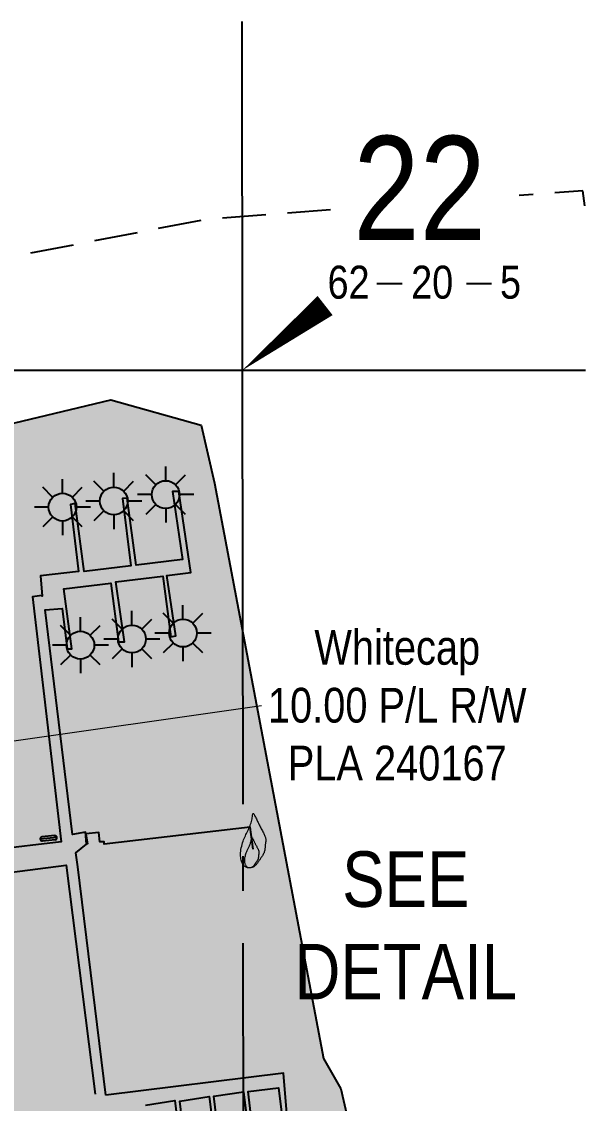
# Model space of a CAD drawing. Extents: x 504673 to 506635, y 6024637 to 6026394.
# Drawn here: x 505532.4 to 505694.8, y 6025335.3 to 6025647 of the extents above; entities that cross this region are included whole.
import ezdxf
from ezdxf.enums import TextEntityAlignment as Align

# ---------------------------------------------------------------- set-up
doc = ezdxf.new("R2010")
doc.units = 0
doc.header["$LTSCALE"] = 5
doc.header["$PDSIZE"] = 0.5
doc.linetypes.add('foc-ACCESSROAD', pattern=[3.75, 2.5, -1.25])
doc.linetypes.add('foc-QUARTERLINE', pattern=[33, 25, -3, 2, -3])
doc.layers.get('Defpoints').update_dxf_attribs({"color": 9})
for name, color, linetype in [('10', 1, 'Continuous'), ('9', 3, 'Continuous'), ('AS-ROADS', 254, 'Continuous'), ('AS-SYMBOL', 7, 'Continuous'), ('C-WS', 13, 'foc-ACCESSROAD'), ('C-WS-S', 8, 'Continuous'), ('DETAIL-T', 7, 'Continuous'), ('L-SECLBL', 7, 'Continuous'), ('L-SECQ', 8, 'foc-QUARTERLINE')]:
    doc.layers.add(name, color=color, linetype=linetype)
doc.layers.add('AS-GENERAL', color=48, linetype='Continuous', lineweight=18)
doc.layers.add('C-RW-T', color=13, linetype='Continuous', lineweight=9)
doc.layers.add('AS-PIPE-AG', color=7, linetype='Continuous', true_color=0x7d00fa)
doc.styles.add('80CG', font='ARIALN.TTF', dxfattribs={"height": 10})
doc.styles.add('80L', font='ARIALN.TTF', dxfattribs={"height": 10})
doc.styles.add('SIMPLEX', font='ARIALN.TTF')
doc.dimstyles.new('Compass 5 000', dxfattribs={"dimscale": 5, "dimtxt": 9, "dimasz": 2, "dimexe": 0.2, "dimexo": 0.0625, "dimgap": 0.5, "dimtad": 0, "dimtih": 1, "dimtoh": 1, "dimzin": 0, "dimdsep": 46, "dimtxsty": '80CG', "dimcen": 0.1, "dimse1": 1, "dimse2": 1, "dimclrd": 256, "dimclrt": 256, "dimaunit": 1, "dimadec": 4, "dimazin": 0, "dimtfac": 0.06, "dimtofl": 0, "dimtmove": 0, "dimatfit": 1, "dimfxl": 0.2, "dimtolj": 1, "dimtzin": 0, "dimlwd": -1, "dimarcsym": 0})

# ---------------------------------------------------------------- blocks, each defined once
blk = doc.blocks.new('FLARE')
h = blk.add_hatch(color=255)
h.dxf.hatch_style = 1
h.paths.add_polyline_path([(0.163, 2.409, 0.114147), (0.125, 2.434), (0.109, 2.439, 0.261551), (0.012, 2.423), (0, 2.413, 0.131268), (-0.031, 2.371), (-0.04, 2.346, 0.041497), (-0.045, 2.33), (-0.053, 2.292, 0.015174), (-0.054, 2.286), (-0.061, 2.237, 0.004376), (-0.061, 2.236), (-0.068, 2.178), (-0.077, 2.114), (-0.087, 2.047), (-0.101, 1.977), (-0.118, 1.906), (-0.14, 1.833), (-0.165, 1.759), (-0.193, 1.684), (-0.223, 1.609), (-0.256, 1.534), (-0.289, 1.46), (-0.324, 1.388), (-0.358, 1.317), (-0.393, 1.247, 0.000505), (-0.393, 1.247), (-0.428, 1.176, 0.002398), (-0.428, 1.175), (-0.463, 1.104, 0.004177), (-0.464, 1.102), (-0.497, 1.029, 0.005735), (-0.498, 1.027), (-0.531, 0.951, 0.006994), (-0.532, 0.948), (-0.564, 0.869, 0.00791), (-0.565, 0.866), (-0.596, 0.781, 0.008323), (-0.597, 0.778), (-0.627, 0.688, 0.008095), (-0.628, 0.684), (-0.656, 0.59, 0.008067), (-0.656, 0.587), (-0.682, 0.489, 0.008387), (-0.682, 0.486), (-0.704, 0.386, 0.009056), (-0.705, 0.383), (-0.723, 0.283, 0.010123), (-0.724, 0.279), (-0.738, 0.181, 0.011689), (-0.739, 0.176), (-0.748, 0.081, 0.013925), (-0.748, 0.075), (-0.752, -0.017, 0.016488), (-0.752, -0.023), (-0.749, -0.11, 0.017255), (-0.749, -0.117), (-0.741, -0.198, 0.01735), (-0.74, -0.205), (-0.728, -0.28, 0.017311), (-0.726, -0.287), (-0.71, -0.357, 0.01715), (-0.708, -0.364), (-0.687, -0.429, 0.016886), (-0.685, -0.435), (-0.662, -0.495, 0.016546), (-0.659, -0.501), (-0.634, -0.556, 0.016164), (-0.631, -0.562), (-0.604, -0.611, 0.016329), (-0.6, -0.617), (-0.572, -0.661, 0.018828), (-0.568, -0.667), (-0.538, -0.707, 0.022087), (-0.533, -0.714), (-0.502, -0.748, 0.025345), (-0.495, -0.755), (-0.463, -0.785, 0.028234), (-0.454, -0.792), (-0.42, -0.817, 0.030298), (-0.409, -0.823), (-0.373, -0.843, 0.031129), (-0.362, -0.848), (-0.324, -0.864, 0.030544), (-0.312, -0.867), (-0.272, -0.878, 0.028465), (-0.26, -0.88), (-0.217, -0.887, 0.025311), (-0.207, -0.888), (-0.162, -0.89, 0.02283), (-0.153, -0.89), (-0.107, -0.887, 0.021226), (-0.099, -0.887), (-0.052, -0.88, 0.020401), (-0.044, -0.879), (0.002, -0.869, 0.020299), (0.01, -0.867), (0.055, -0.853, 0.020911), (0.063, -0.85), (0.106, -0.833, 0.022277), (0.114, -0.83), (0.154, -0.809, 0.023712), (0.163, -0.804), (0.2, -0.781, 0.022408), (0.207, -0.776), (0.242, -0.749, 0.01993), (0.248, -0.744), (0.28, -0.716, 0.017146), (0.285, -0.711), (0.314, -0.68, 0.014211), (0.318, -0.676), (0.345, -0.645, 0.011221), (0.348, -0.641), (0.374, -0.609, 0.008212), (0.376, -0.606), (0.4, -0.573, 0.005172), (0.402, -0.571), (0.425, -0.538, 0.002523), (0.425, -0.537), (0.448, -0.505, 0.001671), (0.448, -0.504), (0.47, -0.472, 0.001229), (0.471, -0.472), (0.492, -0.439, 0.00075), (0.493, -0.439), (0.514, -0.406, 0.00026), (0.515, -0.406), (0.537, -0.373), (0.56, -0.339), (0.583, -0.304), (0.608, -0.267), (0.634, -0.229, 0.001311), (0.634, -0.228), (0.661, -0.188, 0.003726), (0.662, -0.187), (0.689, -0.145, 0.006065), (0.691, -0.143), (0.717, -0.101, 0.008452), (0.719, -0.098), (0.744, -0.054, 0.010991), (0.746, -0.05), (0.77, -0.005, 0.013767), (0.772, 0), (0.793, 0.046, 0.016839), (0.795, 0.053), (0.813, 0.099, 0.019104), (0.815, 0.107), (0.829, 0.154, 0.016987), (0.83, 0.161), (0.841, 0.209, 0.013636), (0.842, 0.214), (0.849, 0.263, 0.010244), (0.85, 0.267), (0.855, 0.315, 0.006846), (0.856, 0.317), (0.86, 0.365, 0.003419), (0.86, 0.367), (0.863, 0.414), (0.867, 0.46), (0.871, 0.503), (0.876, 0.545), (0.881, 0.586), (0.887, 0.628, 0.001278), (0.887, 0.629), (0.893, 0.67, 0.004735), (0.893, 0.672), (0.898, 0.712, 0.008354), (0.899, 0.715), (0.902, 0.755, 0.012059), (0.902, 0.76), (0.904, 0.8, 0.015712), (0.904, 0.806), (0.903, 0.846, 0.018457), (0.903, 0.853), (0.899, 0.893, 0.018102), (0.898, 0.9), (0.891, 0.94, 0.016533), (0.89, 0.946), (0.88, 0.987, 0.014576), (0.878, 0.992), (0.866, 1.034, 0.012435), (0.864, 1.038), (0.849, 1.081, 0.010283), (0.847, 1.085), (0.829, 1.13, 0.00824), (0.828, 1.133), (0.807, 1.18, 0.00638), (0.806, 1.182), (0.782, 1.232, 0.004735), (0.781, 1.234), (0.755, 1.286, 0.003388), (0.755, 1.287), (0.727, 1.341, 0.002345), (0.726, 1.342), (0.697, 1.398, 0.001492), (0.696, 1.399), (0.666, 1.455, 0.000746), (0.666, 1.456), (0.635, 1.513), (0.604, 1.569), (0.575, 1.625), (0.546, 1.678), (0.52, 1.729), (0.495, 1.779), (0.471, 1.827), (0.448, 1.875), (0.425, 1.923), (0.401, 1.973), (0.377, 2.023), (0.353, 2.076, 0.000332), (0.353, 2.076), (0.327, 2.132, 0.001849), (0.326, 2.132), (0.3, 2.188, 0.0038), (0.299, 2.189), (0.273, 2.242, 0.006473), (0.272, 2.244), (0.246, 2.293, 0.010865), (0.244, 2.297), (0.22, 2.338, 0.019524), (0.215, 2.345), (0.193, 2.377, 0.041077), (0.183, 2.389)])
at = {"color": 13, "flags": 128}
for points in [[(0.109, -0.72), (0.069, -0.74), (0.026, -0.758), (-0.019, -0.771), (-0.065, -0.781), (-0.112, -0.788), (-0.158, -0.79), (-0.203, -0.788), (-0.246, -0.782), (-0.287, -0.771), (-0.325, -0.755), (-0.361, -0.735), (-0.395, -0.711), (-0.428, -0.681), (-0.458, -0.647), (-0.488, -0.608), (-0.516, -0.563), (-0.543, -0.514), (-0.569, -0.459), (-0.592, -0.399), (-0.612, -0.334), (-0.629, -0.264), (-0.642, -0.188), (-0.649, -0.107), (-0.652, -0.021), (-0.648, 0.071), (-0.639, 0.167), (-0.625, 0.265), (-0.607, 0.365), (-0.585, 0.464), (-0.56, 0.562), (-0.532, 0.656), (-0.502, 0.747), (-0.472, 0.831), (-0.439, 0.911), (-0.406, 0.987), (-0.373, 1.06), (-0.338, 1.132), (-0.304, 1.202), (-0.269, 1.273), (-0.233, 1.345), (-0.198, 1.418), (-0.164, 1.494), (-0.131, 1.57), (-0.1, 1.648), (-0.071, 1.725), (-0.045, 1.803), (-0.022, 1.88), (-0.003, 1.955), (0.011, 2.029), (0.022, 2.1), (0.031, 2.165), (0.038, 2.223), (0.045, 2.272), (0.053, 2.31), (0.063, 2.335), (0.075, 2.345), (0.091, 2.339), (0.111, 2.319), (0.133, 2.287), (0.158, 2.246), (0.183, 2.197), (0.21, 2.144), (0.236, 2.089), (0.262, 2.034), (0.287, 1.981), (0.311, 1.93), (0.334, 1.88), (0.358, 1.832), (0.381, 1.783), (0.406, 1.734), (0.431, 1.684), (0.458, 1.632), (0.486, 1.578), (0.516, 1.522), (0.547, 1.465), (0.578, 1.408), (0.608, 1.351), (0.638, 1.295), (0.666, 1.241), (0.692, 1.189), (0.715, 1.139), (0.736, 1.092), (0.755, 1.048), (0.77, 1.005), (0.783, 0.963), (0.792, 0.923), (0.799, 0.883), (0.803, 0.843), (0.804, 0.804), (0.803, 0.764), (0.799, 0.724), (0.794, 0.684), (0.788, 0.642), (0.782, 0.6), (0.776, 0.557), (0.771, 0.513), (0.767, 0.468), (0.764, 0.421), (0.76, 0.374), (0.756, 0.326), (0.75, 0.278), (0.743, 0.23), (0.733, 0.182), (0.719, 0.134), (0.702, 0.087), (0.681, 0.041), (0.658, -0.004), (0.632, -0.048), (0.606, -0.091), (0.579, -0.132), (0.552, -0.172), (0.525, -0.211), (0.5, -0.248), (0.477, -0.283), (0.454, -0.317), (0.431, -0.351), (0.409, -0.383), (0.388, -0.416), (0.366, -0.448), (0.343, -0.481), (0.32, -0.514), (0.296, -0.547), (0.27, -0.579), (0.242, -0.611), (0.213, -0.641), (0.181, -0.67), (0.147, -0.696)], [(0.018, -0.749), (-0.005, -0.76), (-0.029, -0.77), (-0.054, -0.778), (-0.08, -0.783), (-0.106, -0.787), (-0.132, -0.788), (-0.157, -0.787), (-0.181, -0.783), (-0.204, -0.777), (-0.225, -0.769), (-0.246, -0.758), (-0.265, -0.744), (-0.283, -0.727), (-0.3, -0.708), (-0.317, -0.686), (-0.332, -0.661), (-0.348, -0.633), (-0.362, -0.603), (-0.375, -0.569), (-0.386, -0.533), (-0.396, -0.493), (-0.403, -0.451), (-0.407, -0.406), (-0.408, -0.357), (-0.406, -0.306), (-0.401, -0.252), (-0.394, -0.197), (-0.383, -0.142), (-0.371, -0.086), (-0.357, -0.031), (-0.341, 0.022), (-0.325, 0.072), (-0.308, 0.12), (-0.29, 0.165), (-0.271, 0.207), (-0.252, 0.248), (-0.233, 0.288), (-0.213, 0.328), (-0.194, 0.367), (-0.174, 0.407), (-0.155, 0.449), (-0.135, 0.491), (-0.117, 0.534), (-0.099, 0.577), (-0.083, 0.62), (-0.068, 0.664), (-0.056, 0.707), (-0.045, 0.749), (-0.037, 0.791), (-0.031, 0.83), (-0.026, 0.867), (-0.022, 0.899), (-0.018, 0.927), (-0.014, 0.948), (-0.008, 0.962), (-0.001, 0.968), (0.008, 0.964), (0.019, 0.953), (0.031, 0.935), (0.045, 0.912), (0.059, 0.885), (0.074, 0.855), (0.089, 0.824), (0.103, 0.793), (0.117, 0.764), (0.131, 0.735), (0.144, 0.707), (0.157, 0.68), (0.17, 0.653), (0.184, 0.625), (0.198, 0.597), (0.213, 0.568), (0.229, 0.538), (0.246, 0.507), (0.263, 0.475), (0.28, 0.443), (0.297, 0.411), (0.314, 0.38), (0.329, 0.349), (0.344, 0.32), (0.357, 0.292), (0.369, 0.266), (0.379, 0.241), (0.388, 0.217), (0.395, 0.194), (0.4, 0.171), (0.404, 0.149), (0.406, 0.126), (0.407, 0.104), (0.406, 0.082), (0.404, 0.06), (0.401, 0.037), (0.398, 0.014), (0.395, -0.009), (0.391, -0.034), (0.388, -0.058), (0.386, -0.084), (0.384, -0.11), (0.382, -0.136), (0.38, -0.163), (0.377, -0.19), (0.373, -0.217), (0.367, -0.244), (0.359, -0.271), (0.349, -0.297), (0.338, -0.323), (0.325, -0.348), (0.311, -0.373), (0.296, -0.397), (0.281, -0.42), (0.265, -0.442), (0.251, -0.464), (0.237, -0.484), (0.223, -0.504), (0.211, -0.523), (0.198, -0.542), (0.186, -0.56), (0.174, -0.579), (0.161, -0.597), (0.149, -0.615), (0.136, -0.633), (0.122, -0.652), (0.108, -0.67), (0.092, -0.688), (0.076, -0.705), (0.058, -0.721), (0.039, -0.736)]]:
    blk.add_lwpolyline(points, close=True, dxfattribs=at)
blk = doc.blocks.new('*D454')
at = {"layer": 'C-RW-T', "transparency": 16777216}
for p, q in [((505523.12, 6025438.74), (505601.51, 6025449.94)), ((505493.42, 6025434.5), (505483.52, 6025433.08))]:
    blk.add_line(p, q, dxfattribs=at)
for points in [[(505522.89, 6025440.39), (505523.36, 6025437.09), (505513.23, 6025437.32)], [(505493.19, 6025436.15), (505493.66, 6025432.85), (505503.32, 6025435.91)]]:
    blk.add_solid(points, dxfattribs=at)
at = {"layer": 'Defpoints', "color": 0, "transparency": 16777216}
for p in [(505502.99, 6025438.21), (505512.9, 6025439.62), (505513.23, 6025437.32)]:
    blk.add_point(p, dxfattribs=at)
at = {"layer": 'C-RW-T', "transparency": 16777216, "insert": (505640.59, 6025449.94), "char_height": 10, "attachment_point": 5, "style": '80CG'}
blk.add_mtext('\\A1;Whitecap\\P10.00 P/L R/W\\PPLA 240167', dxfattribs=at)
blk = doc.blocks.new('*U435')
at = {"color": 48}
for p, q in [((4.16, 1), (0.54, 0.65)), ((4.28, -0.2), (0.65, -0.54))]:
    blk.add_line(p, q, dxfattribs=at)
for centre, start, end in [((0.6, 0.06), 95.4291, 275.4291), ((4.22, 0.4), 275.4291, 455.4291)]:
    blk.add_arc(centre, 0.6, start, end, dxfattribs=at)
at = {"layer": 'Defpoints'}
blk.add_line((4.82, 0.46), (0, 0), dxfattribs=at)
blk = doc.blocks.new('GAS')
h = blk.add_hatch(color=255)
h.dxf.hatch_style = 1
edge = h.paths.add_edge_path()
edge.add_arc((0, 0), 0.9, 0, 360)
for p, q in [((0, 0.808), (0, 1.616)), ((-0.571, 0.571), (-1.142, 1.142)), ((0.571, 0.571), (1.142, 1.142)), ((-0.808, 0), (-1.616, 0)), ((1.616, 0), (0.808, 0)), ((-0.571, -0.571), (-1.142, -1.142)), ((1.142, -1.142), (0.571, -0.571)), ((0, -0.808), (0, -1.616))]:
    blk.add_line(p, q)
blk.add_circle((0, 0), 0.8)
blk = doc.blocks.new('L-SECLBL')
at = {"layer": '9', "color": 7}
for p, q in [((-5.08, -27.83), (-12.29, -27.83)), ((20.7, -27.83), (13.5, -27.83))]:
    blk.add_line(p, q, dxfattribs=at)
at = {"layer": '10', "color": 2, "style": 'SIMPLEX'}
blk.add_attdef('SEC', text='', height=30, dxfattribs=at).set_placement((0, 0), align=Align.MIDDLE)
at = {"layer": '10', "color": 5, "style": '80L'}
blk.add_attdef('TWP', text='', height=9.5, dxfattribs=at).set_placement((-14.43, -27.37), align=Align.MIDDLE_RIGHT)
blk.add_attdef('RGE', text='', height=9.5, dxfattribs=at).set_placement((3.62, -27.37), align=Align.MIDDLE_CENTER)
blk.add_attdef('MER', text='', height=9.5, dxfattribs=at).set_placement((23.17, -27.37), align=Align.MIDDLE_LEFT)

msp = doc.modelspace()

# ---------------------------------------------------------------- hatches: boundary and pattern name
at = {"layer": 'AS-ROADS'}
h = msp.add_hatch(color=256, dxfattribs=at)
h.dxf.hatch_style = 1
h.paths.add_polyline_path([(505619.337, 6025348.217), (505624.383, 6025339.479), (505628.292, 6025322.285), (505645.174, 6025311.152), (505636.624, 6025299.901), (505614.259, 6025288.993), (505578.832, 6025269.409), (505550.411, 6025288.822), (505521.539, 6025330.431), (505481.805, 6025383.513), (505466.072, 6025412.727), (505466.869, 6025427.605), (505514.624, 6025444.065), (505520.919, 6025471.415), (505525.507, 6025530.215), (505558.092, 6025537.991), (505584.11, 6025530.656), (505587.899, 6025514.01)])

# ---------------------------------------------------------------- linework, layer by layer
at = {"layer": 'AS-PIPE-AG', "flags": 128}
for points in [[(505599.057, 6025408.51), (505598.202, 6025414.848), (505556.111, 6025409.981), (505556.157, 6025410.613), (505556.114, 6025410.639), (505554.942, 6025410.642), (505554.641, 6025413.33), (505550.92, 6025412.992), (505551.347, 6025410.109), (505551.034, 6025409.94), (505550.774, 6025413.465), (505547.051, 6025412.794), (505539.194, 6025477.452), (505544.037, 6025477.888), (505545.503, 6025466.295), (505546.81, 6025466.232), (505544.587, 6025483.523), (505558.103, 6025485.217), (505560.314, 6025468.263), (505561.973, 6025468.262), (505559.533, 6025485.593), (505573.061, 6025487.219), (505575.326, 6025469.741), (505576.838, 6025469.977), (505574.226, 6025487.359), (505581.086, 6025488.273), (505577.642, 6025511.563), (505575.881, 6025511.542), (505578.693, 6025492.009), (505565.34, 6025490.37), (505562.738, 6025509.713), (505561.399, 6025509.58), (505563.801, 6025490.212), (505550.406, 6025488.526), (505547.786, 6025508.137), (505546.463, 6025507.885), (505548.775, 6025488.57), (505537.794, 6025487.262), (505538.331, 6025481.467), (505538.241, 6025481.612), (505535.485, 6025481.195), (505543.76, 6025410.616), (505504.699, 6025406.01)], [(505556.628, 6025337.612), (505548.581, 6025403.47), (505547.979, 6025407.479), (505551.034, 6025409.94)], [(505515.487, 6025400.11), (505545.234, 6025403.958), (505553.582, 6025337.96)], [(505609.493, 6025324.331), (505607.774, 6025343.976), (505556.628, 6025337.612)], [(505589.602, 6025322.313), (505587.775, 6025337.38), (505596.253, 6025338.633), (505598.764, 6025318.562)], [(505599.492, 6025323.224), (505597.632, 6025338.685), (505606.389, 6025339.759), (505608.871, 6025319.707)], [(505568.085, 6025334.781), (505576.536, 6025336.102), (505578.913, 6025316.606)], [(505579.65, 6025321.366), (505577.996, 6025335.919), (505586.371, 6025337.287), (505588.856, 6025317.621)]]:
    msp.add_lwpolyline(points, dxfattribs=at)
at = {"layer": 'AS-ROADS', "flags": 128}
msp.add_lwpolyline([(505619.337, 6025348.217), (505624.383, 6025339.479), (505628.292, 6025322.285), (505645.174, 6025311.152), (505636.624, 6025299.901), (505614.259, 6025288.993), (505578.832, 6025269.409), (505550.411, 6025288.822), (505521.539, 6025330.431), (505481.805, 6025383.513), (505466.072, 6025412.727), (505466.869, 6025427.605), (505514.624, 6025444.065), (505520.919, 6025471.415), (505525.507, 6025530.215), (505558.092, 6025537.991), (505584.11, 6025530.656), (505587.899, 6025514.01)], close=True, dxfattribs=at)
at = {"layer": 'C-WS', "flags": 128}
for points in [[(505694.656, 6025593.894), (505694.037, 6025598.245), (505675.71, 6025596.853)], [(505621.401, 6025592.727), (505585.557, 6025590.004), (505463.684, 6025566.477)]]:
    msp.add_lwpolyline(points, dxfattribs=at)
at = {"layer": 'L-SECLBL', "flags": 128}
msp.add_lwpolyline([(505595.919, 6025546.478, 0, 6.996, 0), (505619.812, 6025565.167, 0, 0, 0)], format="xyseb", dxfattribs=at)
at = {"layer": 'L-SECQ'}
for p, q in [((505595.794, 6025646.979), (505595.919, 6025546.478)), ((505595.919, 6025546.478), (505460.666, 6025546.515)), ((505595.919, 6025546.478), (505596.924, 6024742.884)), ((505694.776, 6025546.452), (505595.919, 6025546.478))]:
    msp.add_line(p, q, dxfattribs=at)

# ---------------------------------------------------------------- block references
at = {"layer": 'AS-GENERAL', "xscale": 4.999999999999956, "yscale": 4.999999999999956, "zscale": 4.999999999999956}
msp.add_blockref('FLARE', (505598.694, 6025407.075), dxfattribs=at)
at = {"layer": 'AS-SYMBOL'}
msp.add_blockref('*U435', (505537.736, 6025411.418), dxfattribs=at)
at = {"layer": 'C-WS-S', "xscale": 4.999999999999956, "yscale": 4.999999999999956, "zscale": 4.999999999999956}
for p in [(505558.938, 6025508.842), (505573.877, 6025510.699), (505544.156, 6025507.086), (505578.862, 6025470.787), (505564.158, 6025469.086), (505549.316, 6025467.31)]:
    msp.add_blockref('GAS', p, dxfattribs=at)
at = {"layer": 'L-SECLBL', "color": 4, "xscale": 0.99946473, "yscale": 0.99946473, "zscale": 0.99946473}
msp.add_blockref('L-SECLBL', (505647.037, 6025599.26), dxfattribs=at).add_auto_attribs({'SEC': '22', 'TWP': '62', 'RGE': '20', 'MER': '5'})

# ---------------------------------------------------------------- texts
at = {"layer": 'DETAIL-T', "color": 3, "insert": (505643.045, 6025386.573), "char_height": 15.9914, "width": 63.60206, "attachment_point": 5, "style": '80CG'}
msp.add_mtext('\\pxqc;SEE\\PDETAIL', dxfattribs=at)

# ---------------------------------------------------------------- dimensions: what is measured, and where the dimension line sits
at = {"layer": 'C-RW-T', "color": 6}
dim = msp.add_linear_dim(base=(505513.225, 6025437.325), p1=(505502.992, 6025438.209), p2=(505512.897, 6025439.624), angle=8.13022, text='Whitecap\\P10.00 P/L R/W\\PPLA 240167', dimstyle='Compass 5 000', dxfattribs=at)
dim.commit()
dim.dimension.update_dxf_attribs({"geometry": '*D454', "text_midpoint": (505640.593, 6025449.937), "dimtype": 161})

doc.saveas('drawing.dxf')
